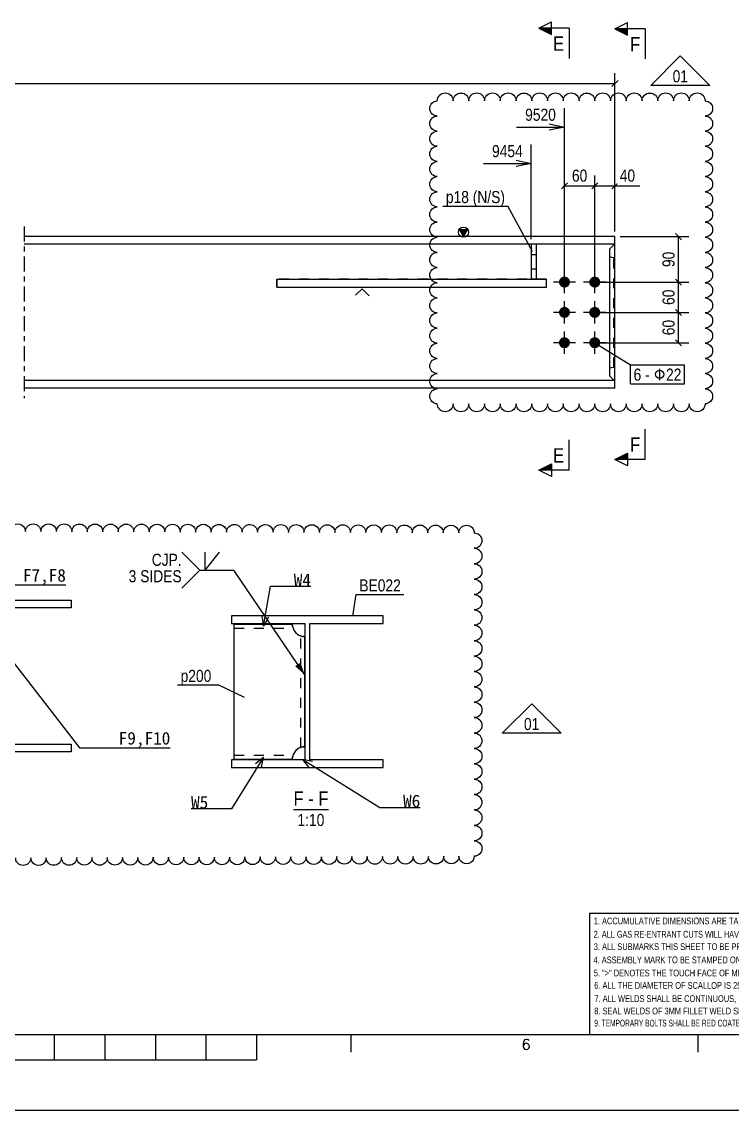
# Model space of a CAD drawing. Header units: millimetres. Extents: x -67 to 528, y -158 to 263.
# Drawn here: x 241.8 to 382.4, y -158 to 57.5 of the extents above; entities that cross this region are included whole.
import ezdxf

# ---------------------------------------------------------------- set-up
doc = ezdxf.new("R2010")
doc.units = ezdxf.units.MM
doc.linetypes.add('DXK_LINE_DOT2', pattern=[3.9198, 1.9599, -1.9599])
doc.linetypes.add('DXK_LINE_DOT3', pattern=[5.9187, 2.979, -0.9799, 0.9799, -0.9799])
doc.layers.add('WELD_LABELS', color=5, linetype='Continuous')
doc.styles.add('Arial', font='ARIAL.TTF', dxfattribs={"height": 0.2})
doc.styles.add('Arial Narrow', font='ARIALN.TTF', dxfattribs={"height": 0.2})

# ---------------------------------------------------------------- blocks, each defined once
blk = doc.blocks.new('Unknown-251777343-6207')
at = {"color": 7, "linetype": 'Continuous'}
for p, q in [((-36.8, -142.95), (513.12, -142.95)), ((248.19, -142.95), (248.19, -147.96)), ((258.2, -142.95), (258.2, -147.96)), ((268.22, -142.95), (268.22, -147.96)), ((278.23, -142.95), (278.23, -147.96)), ((288.25, -142.95), (288.25, -147.96)), ((306.92, -142.95), (306.92, -146.45)), ((341.15, -144.33), (341.05, -144.81)), ((341.34, -144.05), (341.15, -144.33)), ((341.62, -143.95), (341.34, -144.05)), ((341.81, -143.95), (341.62, -143.95)), ((342.1, -144.05), (341.81, -143.95)), ((342.19, -144.24), (342.1, -144.05)), ((375.65, -142.95), (375.65, -146.45)), ((341.05, -144.81), (341.05, -145.29)), ((341.15, -145), (341.05, -145.29)), ((341.05, -145.29), (341.15, -145.67)), ((341.34, -144.81), (341.15, -145)), ((341.15, -145.67), (341.34, -145.86)), ((341.62, -144.71), (341.34, -144.81)), ((341.34, -145.86), (341.62, -145.95)), ((341.72, -144.71), (341.62, -144.71)), ((341.62, -145.95), (341.72, -145.95)), ((342, -144.81), (341.72, -144.71)), ((341.72, -145.95), (342, -145.86)), ((342.19, -145), (342, -144.81)), ((342, -145.86), (342.19, -145.67)), ((342.29, -145.29), (342.19, -145)), ((342.19, -145.67), (342.29, -145.38)), ((342.29, -145.38), (342.29, -145.29)), ((188.08, -147.96), (288.25, -147.96)), ((-66.84, -157.97), (528.16, -157.97))]:
    blk.add_line(p, q, dxfattribs=at)
blk = doc.blocks.new('Unknown-251777343-17 - 5608')
at = {"color": 6, "linetype": 'Continuous'}
blk.add_line((295.58, -98.44), (302.48, -98.44), dxfattribs=at)
at = {"color": 0, "linetype": 'Continuous'}
for points in [[(297.58, -97.69), (297.58, -94.69), (295.58, -94.69), (295.58, -97.69)], [(301.7, -101.69), (301.7, -99.19), (296.36, -99.19), (296.36, -101.69)]]:
    blk.add_wipeout(points, dxfattribs=at)
at = {"color": 6, "linetype": 'Continuous', "style": 'Arial Narrow'}
blk.add_text('1:10', height=2.386, dxfattribs=at).set_placement((296.36, -101.69))
at = {"color": 0, "linetype": 'Continuous'}
blk.add_wipeout([(299.58, -97.69), (299.58, -94.69), (298.48, -94.69), (298.48, -97.69)], dxfattribs=at)
at = {"color": 6, "linetype": 'Continuous', "style": 'Arial Narrow'}
blk.add_text('F', height=2.86, dxfattribs=at).set_placement((295.58, -97.69))
at = {"color": 0, "linetype": 'Continuous'}
blk.add_wipeout([(302.48, -97.69), (302.48, -94.69), (300.48, -94.69), (300.48, -97.69)], dxfattribs=at)
at = {"color": 6, "linetype": 'Continuous', "style": 'Arial Narrow'}
for s, p in [('F', (300.48, -97.69)), ('-', (298.48, -97.69))]:
    blk.add_text(s, height=2.86, dxfattribs=at).set_placement(p)
blk = doc.blocks.new('Part-251777343-1689 - 1651')
at = {"linetype": 'Continuous'}
blk.add_hatch(color=2, dxfattribs=at).paths.add_polyline_path([(329.22, 15), (328.42, 16.4), (330.02, 16.4)])
at = {"color": 4, "linetype": 'DXK_LINE_DOT3'}
blk.add_line((242.28, 17), (242.28, -17), dxfattribs=at)
at = {"color": 2, "linetype": 'Continuous'}
for p, q in [((329.22, 15), (328.42, 16.4)), ((328.42, 16.4), (330.02, 16.4)), ((330.02, 16.4), (329.22, 15)), ((359.22, 15), (242.28, 15)), ((359.22, 13.5), (242.28, 13.5)), ((359.22, 13.4), (359.22, 15)), ((359.22, -13.5), (242.28, -13.5)), ((359.22, -15), (242.28, -15)), ((359.22, -15), (359.22, -13.4))]:
    blk.add_line(p, q, dxfattribs=at)
at = {"color": 7, "linetype": 'DXK_LINE_DOT2'}
blk.add_line((359.22, -13.4), (359.22, 13.4), dxfattribs=at)
at = {"color": 2, "linetype": 'Continuous'}
blk.add_circle((329.22, 15.9), 1, dxfattribs=at)
blk = doc.blocks.new('Part-251777343-3905 - 1651')
at = {"color": 2, "linetype": 'Continuous'}
for p, q in [((342.66, 13.5), (342.66, 6.6)), ((343.66, 6.6), (343.66, 13.5))]:
    blk.add_line(p, q, dxfattribs=at)
at = {"color": 7, "linetype": 'DXK_LINE_DOT2'}
for p, q in [((343.66, 13.5), (342.66, 13.5)), ((342.66, 11.5), (343.66, 11.5)), ((342.66, 8.6), (343.66, 8.6)), ((343.66, 6.6), (342.66, 6.6))]:
    blk.add_line(p, q, dxfattribs=at)
blk = doc.blocks.new('Part-251777343-3906 - 1651')
at = {"color": 7, "linetype": 'DXK_LINE_DOT2'}
for p, q in [((345.66, 6.6), (292.28, 6.6)), ((292.28, 6.6), (292.28, 5)), ((345.66, 5), (345.66, 6.6)), ((292.28, 5), (345.66, 5))]:
    blk.add_line(p, q, dxfattribs=at)
at = {"color": 2, "linetype": 'Continuous'}
for p, q in [((292.28, 5), (292.28, 6.6)), ((292.28, 6.6), (345.66, 6.6)), ((345.66, 5), (345.66, 6.6)), ((292.28, 5), (345.66, 5)), ((309.15, 4.7), (307.85, 3.4)), ((309.15, 4.7), (310.55, 3.3))]:
    blk.add_line(p, q, dxfattribs=at)
blk = doc.blocks.new('Part-251777343-3910 - 1651')
at = {"color": 2, "linetype": 'Continuous'}
for p, q in [((359.02, 13.4), (358.22, 12.6)), ((359.22, 13.4), (359.02, 13.4)), ((359.22, -13.4), (359.22, 13.4)), ((358.22, -12.6), (358.22, 12.6)), ((359.02, -13.4), (358.22, -12.6)), ((359.22, -13.4), (359.02, -13.4))]:
    blk.add_line(p, q, dxfattribs=at)
at = {"color": 7, "linetype": 'DXK_LINE_DOT2'}
for p, q in [((358.22, 11.04), (358.53, 10.95)), ((358.53, 10.95), (359.02, 10.9)), ((359.02, 10.9), (359.22, 10.9)), ((359.02, -10.9), (359.02, 10.9)), ((358.53, -10.95), (358.22, -11.04)), ((359.02, -10.9), (358.53, -10.95)), ((359.22, -10.9), (359.02, -10.9))]:
    blk.add_line(p, q, dxfattribs=at)
blk = doc.blocks.new('Bolt-251777343-3914 - 1651')
at = {"linetype": 'Continuous'}
for points in [[(348.12, 6, -1), (350.32, 6, -1)], [(354.12, 6, -1), (356.32, 6, -1)], [(348.12, 0, -1), (350.32, 0, -1)], [(354.12, 0, -1), (356.32, 0, -1)], [(348.12, -6, -1), (350.32, -6, -1)], [(354.12, -6, -1), (356.32, -6, -1)]]:
    blk.add_hatch(color=3, dxfattribs=at).paths.add_polyline_path(points)
at = {"color": 3, "linetype": 'Continuous'}
for p, q in [((349.22, 3.8), (349.22, 8.2)), ((355.22, 3.8), (355.22, 8.2)), ((351.42, 6), (347.02, 6)), ((357.42, 6), (353.02, 6)), ((349.22, -2.2), (349.22, 2.2)), ((355.22, -2.2), (355.22, 2.2)), ((351.42, 0), (347.02, 0)), ((357.42, 0), (353.02, 0)), ((349.22, -8.2), (349.22, -3.8)), ((355.22, -8.2), (355.22, -3.8)), ((351.42, -6), (347.02, -6)), ((357.42, -6), (353.02, -6))]:
    blk.add_line(p, q, dxfattribs=at)
blk = doc.blocks.new('Part-251777343-2358 - 2352')
at = {"color": 2, "linetype": 'Continuous'}
for p, q in [((221.56, -57), (251.56, -57)), ((221.56, -58.5), (221.56, -57)), ((251.56, -57), (251.56, -58.5)), ((236.06, -58.5), (221.56, -58.5)), ((236.06, -85.5), (236.06, -58.5)), ((251.56, -58.5), (237.06, -58.5)), ((237.06, -58.5), (237.06, -85.5)), ((221.56, -87), (221.56, -85.5)), ((221.56, -85.5), (236.06, -85.5)), ((237.06, -85.5), (251.56, -85.5)), ((251.56, -85.5), (251.56, -87)), ((251.56, -87), (221.56, -87))]:
    blk.add_line(p, q, dxfattribs=at)
blk = doc.blocks.new('Part-251777343-5615 - 5608')
at = {"color": 2, "linetype": 'Continuous'}
for p, q in [((283.83, -88.5), (283.83, -61.7)), ((283.83, -61.7), (295.33, -61.7)), ((295.38, -62.18), (295.33, -61.7)), ((297.83, -64.2), (297.35, -64.15)), ((297.83, -86), (297.83, -64.2)), ((297.35, -86.04), (297.83, -86)), ((295.33, -88.5), (295.38, -88.01)), ((295.33, -88.5), (283.83, -88.5))]:
    blk.add_line(p, q, dxfattribs=at)
at = {"color": 7, "linetype": 'DXK_LINE_DOT2'}
for p, q in [((283.83, -62.5), (295.48, -62.5)), ((295.33, -61.7), (295.38, -62.18)), ((295.38, -62.18), (295.48, -62.5)), ((295.48, -62.5), (295.53, -62.65)), ((296.88, -64), (297.03, -64.05)), ((297.03, -86.14), (297.03, -64.05)), ((297.03, -64.05), (297.35, -64.15)), ((297.35, -64.15), (297.83, -64.2)), ((297.03, -86.14), (296.88, -86.19)), ((297.35, -86.04), (297.03, -86.14)), ((297.83, -86), (297.35, -86.04)), ((283.83, -87.7), (295.48, -87.7)), ((295.38, -88.01), (295.33, -88.5)), ((295.48, -87.7), (295.38, -88.01)), ((295.53, -87.54), (295.48, -87.7))]:
    blk.add_line(p, q, dxfattribs=at)
at = {"color": 2, "linetype": 'Continuous'}
for centre, start, end in [((297.83, -61.7), 191.25, 258.75), ((297.83, -88.5), 101.25, 168.75)]:
    blk.add_arc(centre, 2.5, start, end, dxfattribs=at)
at = {"color": 7, "linetype": 'DXK_LINE_DOT2'}
for centre, start, end in [((297.83, -61.7), 202.5, 247.5), ((297.83, -88.5), 112.5, 157.5)]:
    blk.add_arc(centre, 2.5, start, end, dxfattribs=at)
blk = doc.blocks.new('Part-251777343-5617 - 5608')
at = {"color": 2, "linetype": 'Continuous'}
for p, q in [((313.33, -60.1), (283.33, -60.1)), ((283.33, -60.1), (283.33, -61.6)), ((313.33, -61.6), (313.33, -60.1)), ((283.33, -61.6), (297.83, -61.6)), ((297.83, -61.6), (297.83, -88.6)), ((298.83, -88.6), (298.83, -61.6)), ((298.83, -61.6), (313.33, -61.6)), ((297.83, -88.6), (283.33, -88.6)), ((283.33, -88.6), (283.33, -90.1)), ((283.33, -90.1), (313.33, -90.1)), ((313.33, -88.6), (298.83, -88.6)), ((313.33, -90.1), (313.33, -88.6))]:
    blk.add_line(p, q, dxfattribs=at)
blk = doc.blocks.new('Cloud-251777343-5899')
at = {"color": 1, "linetype": 'Continuous'}
blk.add_lwpolyline([(193.47, -43.23, -1), (196.53, -43.24, -1), (199.6, -43.25, -1), (202.66, -43.26, -1), (205.73, -43.27, -1), (208.79, -43.28, -1), (211.86, -43.29, -1), (214.92, -43.3, -1), (217.98, -43.31, -1), (221.05, -43.32, -1), (224.11, -43.33, -1), (227.18, -43.34, -1), (230.24, -43.35, -1), (233.31, -43.36, -1), (236.37, -43.37, -1), (239.43, -43.38, -1), (242.5, -43.39, -1), (245.56, -43.4, -1), (248.63, -43.41, -1), (251.69, -43.42, -1), (254.75, -43.43, -1), (257.82, -43.44, -1), (260.88, -43.45, -1), (263.95, -43.45, -1), (267.01, -43.46, -1), (270.08, -43.47, -1), (273.14, -43.48, -1), (276.2, -43.49, -1), (279.27, -43.5, -1), (282.33, -43.51, -1), (285.4, -43.52, -1), (288.46, -43.53, -1), (291.53, -43.54, -1), (294.59, -43.55, -1), (297.65, -43.56, -1), (300.72, -43.57, -1), (303.78, -43.58, -1), (306.85, -43.59, -1), (309.91, -43.6, -1), (312.98, -43.61, -1), (316.04, -43.62, -1), (319.1, -43.63, -1), (322.17, -43.64, -1), (325.23, -43.65, -1), (328.3, -43.66, -1), (331.36, -43.67, -1), (331.36, -46.71, -1), (331.36, -49.76, -1), (331.36, -52.81, -1), (331.36, -55.86, -1), (331.36, -58.91, -1), (331.36, -61.95, -1), (331.36, -65, -1), (331.36, -68.05, -1), (331.36, -71.1, -1), (331.36, -74.14, -1), (331.36, -77.19, -1), (331.36, -80.24, -1), (331.36, -83.29, -1), (331.36, -86.33, -1), (331.36, -89.38, -1), (331.36, -92.43, -1), (331.36, -95.48, -1), (331.36, -98.52, -1), (331.36, -101.57, -1), (331.36, -104.62, -1), (331.36, -107.67, -1), (328.33, -107.68, -1), (325.31, -107.69, -1), (322.28, -107.7, -1), (319.25, -107.71, -1), (316.22, -107.72, -1), (313.2, -107.73, -1), (310.17, -107.74, -1), (307.14, -107.75, -1), (304.12, -107.76, -1), (301.09, -107.78, -1), (298.06, -107.79, -1), (295.03, -107.8, -1), (292.01, -107.81, -1), (288.98, -107.82, -1), (285.95, -107.83, -1), (282.92, -107.84, -1), (279.9, -107.85, -1), (276.87, -107.86, -1), (273.84, -107.87, -1), (270.82, -107.88, -1), (267.79, -107.89, -1), (264.76, -107.91, -1), (261.73, -107.92, -1), (258.71, -107.93, -1), (255.68, -107.94, -1), (252.65, -107.95, -1), (249.62, -107.96, -1), (246.6, -107.97, -1), (243.57, -107.98, -1), (240.54, -107.99, -1), (237.52, -108, -1), (234.49, -108.01, -1), (231.46, -108.02, -1), (228.43, -108.04, -1), (225.41, -108.05, -1), (222.38, -108.06, -1), (219.35, -108.07, -1), (216.32, -108.08, -1), (213.3, -108.09, -1), (210.27, -108.1, -1), (207.24, -108.11, -1), (204.22, -108.12, -1), (201.19, -108.13, -1), (198.16, -108.14, -1), (195.13, -108.15, -1), (192.11, -108.17, -1), (192.17, -105.07, -1), (192.24, -101.98, -1), (192.3, -98.89, -1), (192.37, -95.8, -1), (192.43, -92.71, -1), (192.5, -89.61, -1), (192.56, -86.52, -1), (192.63, -83.43, -1), (192.69, -80.34, -1), (192.76, -77.25, -1), (192.82, -74.15, -1), (192.89, -71.06, -1), (192.95, -67.97, -1), (193.02, -64.88, -1), (193.08, -61.79, -1), (193.15, -58.69, -1), (193.21, -55.6, -1), (193.27, -52.51, -1), (193.34, -49.42, -1), (193.4, -46.32, -1), (193.47, -43.23)], format="xyb", close=True, dxfattribs=at)
blk = doc.blocks.new('Cloud-251777343-5884 - 1651')
at = {"color": 1, "linetype": 'Continuous'}
blk.add_lwpolyline([(324.05, 41.89, -1), (327.17, 41.89, -1), (330.28, 41.89, -1), (333.4, 41.89, -1), (336.52, 41.89, -1), (339.64, 41.89, -1), (342.75, 41.89, -1), (345.87, 41.89, -1), (348.99, 41.89, -1), (352.11, 41.89, -1), (355.22, 41.89, -1), (358.34, 41.89, -1), (361.46, 41.89, -1), (364.58, 41.89, -1), (367.69, 41.89, -1), (370.81, 41.89, -1), (373.93, 41.89, -1), (377.05, 41.89, -1), (377.05, 38.89, -1), (377.05, 35.89, -1), (377.05, 32.89, -1), (377.05, 29.89, -1), (377.05, 26.89, -1), (377.05, 23.89, -1), (377.05, 20.89, -1), (377.05, 17.89, -1), (377.05, 14.89, -1), (377.05, 11.89, -1), (377.05, 8.89, -1), (377.05, 5.89, -1), (377.05, 2.89, -1), (377.05, -0.11, -1), (377.05, -3.11, -1), (377.05, -6.11, -1), (377.05, -9.11, -1), (377.05, -12.11, -1), (377.05, -15.11, -1), (377.05, -18.11, -1), (373.93, -18.11, -1), (370.81, -18.11, -1), (367.69, -18.11, -1), (364.58, -18.11, -1), (361.46, -18.11, -1), (358.34, -18.11, -1), (355.22, -18.11, -1), (352.11, -18.11, -1), (348.99, -18.11, -1), (345.87, -18.11, -1), (342.75, -18.11, -1), (339.64, -18.11, -1), (336.52, -18.11, -1), (333.4, -18.11, -1), (330.28, -18.11, -1), (327.17, -18.11, -1), (324.05, -18.11, -1), (324.05, -15.11, -1), (324.05, -12.11, -1), (324.05, -9.11, -1), (324.05, -6.11, -1), (324.05, -3.11, -1), (324.05, -0.11, -1), (324.05, 2.89, -1), (324.05, 5.89, -1), (324.05, 8.89, -1), (324.05, 11.89, -1), (324.05, 14.89, -1), (324.05, 17.89, -1), (324.05, 20.89, -1), (324.05, 23.89, -1), (324.05, 26.89, -1), (324.05, 29.89, -1), (324.05, 32.89, -1), (324.05, 35.89, -1), (324.05, 38.89, -1), (324.05, 41.89)], format="xyb", close=True, dxfattribs=at)
blk = doc.blocks.new('StraightDimension-251777343-5519 - 1651')
at = {"color": 7, "linetype": 'Continuous'}
for p, q in [((349.22, 7), (349.22, 27.14)), ((355.22, 7), (355.22, 27.14)), ((349.82, 25.69), (348.62, 24.49)), ((349.22, 25.09), (355.22, 25.09)), ((354.62, 24.49), (355.82, 25.69))]:
    blk.add_line(p, q, dxfattribs=at)
at = {"color": 0}
blk.add_wipeout([(354.24, 25.39), (354.24, 28.89), (350.2, 28.89), (350.2, 25.39)], dxfattribs=at)
at = {"color": 4, "style": 'Arial Narrow'}
blk.add_text('60', height=2.386, dxfattribs=at).set_placement((350.7, 25.89))
blk = doc.blocks.new('StraightDimension-251777343-4944 - 1651')
at = {"color": 7, "linetype": 'Continuous'}
for p, q in [((19, 45.31), (359.22, 45.31)), ((358.62, 44.71), (359.82, 45.91)), ((359.22, 16), (359.22, 47.36))]:
    blk.add_line(p, q, dxfattribs=at)
blk = doc.blocks.new('StraightDimension-251777343-5581 - 1651')
at = {"color": 7, "linetype": 'Continuous'}
for p, q in [((372.42, -0.6), (371.22, 0.6)), ((356.22, 0), (373.82, 0)), ((371.82, -6), (371.82, 0)), ((356.22, -6), (373.82, -6)), ((371.22, -5.4), (372.42, -6.6))]:
    blk.add_line(p, q, dxfattribs=at)
at = {"color": 0}
blk.add_wipeout([(371.52, -0.98), (368.02, -0.98), (368.02, -5.02), (371.52, -5.02)], dxfattribs=at)
at = {"color": 4, "style": 'Arial Narrow'}
blk.add_text('60', height=2.386, rotation=90.0002, dxfattribs=at).set_placement((371.02, -4.52))
blk = doc.blocks.new('StraightDimension-251777343-5273 - 1651')
at = {"color": 7, "linetype": 'Continuous'}
for p, q in [((342.66, 14.5), (342.66, 33.25)), ((333.2, 29.5), (342.66, 29.5)), ((339.66, 30.13), (342.66, 29.5)), ((342.66, 29.5), (339.66, 28.88))]:
    blk.add_line(p, q, dxfattribs=at)
at = {"color": 0}
blk.add_wipeout([(341.48, 30.25), (341.48, 33.75), (334.38, 33.75), (334.38, 30.25)], dxfattribs=at)
at = {"color": 4, "style": 'Arial Narrow'}
blk.add_text('9454', height=2.386, dxfattribs=at).set_placement((334.88, 30.75))
blk = doc.blocks.new('StraightDimension-251777343-5507 - 1651')
at = {"color": 7, "linetype": 'Continuous'}
for p, q in [((349.22, 7), (349.22, 40.45)), ((339.75, 36.7), (349.22, 36.7)), ((346.22, 37.32), (349.22, 36.7)), ((349.22, 36.7), (346.22, 36.07))]:
    blk.add_line(p, q, dxfattribs=at)
at = {"color": 0}
blk.add_wipeout([(348.03, 37.45), (348.03, 40.95), (340.94, 40.95), (340.94, 37.45)], dxfattribs=at)
at = {"color": 4, "style": 'Arial Narrow'}
blk.add_text('9520', height=2.386, dxfattribs=at).set_placement((341.44, 37.95))
blk = doc.blocks.new('StraightDimension-251777343-5518 - 1651')
at = {"color": 7, "linetype": 'Continuous'}
for p, q in [((355.22, 7), (355.22, 27.14)), ((359.22, 16), (359.22, 27.14)), ((354.62, 24.49), (355.82, 25.69)), ((355.22, 25.09), (359.22, 25.09)), ((359.82, 25.69), (358.62, 24.49))]:
    blk.add_line(p, q, dxfattribs=at)
at = {"color": 0}
blk.add_wipeout([(363.71, 25.39), (363.71, 28.89), (359.66, 28.89), (359.66, 25.39)], dxfattribs=at)
at = {"color": 7, "linetype": 'Continuous'}
blk.add_line((359.22, 25.09), (364.14, 25.09), dxfattribs=at)
blk.add_line((359.22, 25.09), (364.14, 25.09), dxfattribs=at)
at = {"color": 4, "style": 'Arial Narrow'}
blk.add_text('40', height=2.386, dxfattribs=at).set_placement((360.16, 25.89))
blk = doc.blocks.new('StraightDimension-251777343-5579 - 1651')
at = {"color": 7, "linetype": 'Continuous'}
for p, q in [((372.42, 14.4), (371.22, 15.6)), ((360.22, 15), (373.82, 15)), ((371.82, 6), (371.82, 15)), ((371.22, 6.6), (372.42, 5.4)), ((356.22, 6), (373.82, 6))]:
    blk.add_line(p, q, dxfattribs=at)
at = {"color": 0}
blk.add_wipeout([(371.52, 12.52), (368.02, 12.52), (368.02, 8.48), (371.52, 8.48)], dxfattribs=at)
at = {"color": 4, "style": 'Arial Narrow'}
blk.add_text('90', height=2.386, rotation=90.0002, dxfattribs=at).set_placement((371.02, 8.98))
blk = doc.blocks.new('StraightDimension-251777343-5580 - 1651')
at = {"color": 7, "linetype": 'Continuous'}
for p, q in [((372.42, 5.4), (371.22, 6.6)), ((356.22, 6), (373.82, 6)), ((371.82, 0), (371.82, 6)), ((371.22, 0.6), (372.42, -0.6)), ((356.22, 0), (373.82, 0))]:
    blk.add_line(p, q, dxfattribs=at)
at = {"color": 0}
blk.add_wipeout([(371.52, 5.02), (368.02, 5.02), (368.02, 0.98), (371.52, 0.98)], dxfattribs=at)
at = {"color": 4, "style": 'Arial Narrow'}
blk.add_text('60', height=2.386, rotation=90.0002, dxfattribs=at).set_placement((371.02, 1.48))
blk = doc.blocks.new('Unknown-251777343-6204')
at = {"linetype": 'Continuous'}
for points in [[(402.12, -128.82), (402.74, -127.74), (401.57, -127.74)], [(412.31, -128.99), (412.93, -127.91), (411.75, -127.91)]]:
    blk.add_hatch(color=7, dxfattribs=at).paths.add_polyline_path(points)
at = {"color": 7, "linetype": 'Continuous'}
for p, q in [((354.15, -118.97), (354.15, -142.95)), ((354.15, -118.97), (433.95, -118.97)), ((433.95, -118.97), (433.95, -142.95)), ((354.15, -142.95), (433.95, -142.95))]:
    blk.add_line(p, q, dxfattribs=at)
at = {"color": 3, "linetype": 'Continuous'}
for p, q in [((411.75, -127.91), (412.31, -128.98)), ((412.93, -127.91), (412.31, -128.99))]:
    blk.add_line(p, q, dxfattribs=at)
at = {"color": 7, "linetype": 'Continuous'}
for centre in [(402.16, -128.12), (412.34, -128.29)]:
    blk.add_circle(centre, 0.7, dxfattribs=at)
at = {"color": 7, "linetype": 'Continuous', "style": 'Arial'}
for s, height, width, p in [('1. ACCUMULATIVE DIMENSIONS ARE TAKEN FROM THE "RD" LINE.    积累尺寸是根据这线 "RD" 开始计算。', 1.3371, 0.65892, (355.02, -121.16)), ('2. ALL GAS RE-ENTRANT CUTS WILL HAVE A RADIUS OF 10mm U.N.O.', 1.3371, 0.617738, (355.02, -123.79)), ('所有气割直角切口要有10mm 的半径，除另有所指。', 1.3371, 0.541875, (396.26, -123.79)), ('3. ALL SUBMARKS THIS SHEET TO BE PREFIXED (                                 ).    这张图样的所有副标记前面要加 (                                  )。', 1.33711, 0.65892, (355.02, -126.25)), ('4. ASSEMBLY MARK TO BE STAMPED ON THE FACE WHERE INDICATED THUS      .    构件号打在      标记面上。', 1.3371, 0.65892, (354.97, -128.87)), ('5. ">" DENOTES THE TOUCH FACE OF MEMBERS, SHOP MUST SPOT THEM.    " > " 为构件结合面，工厂需标识出来。', 1.3371, 0.65892, (355.02, -131.47)), ('6. ALL THE DIAMETER OF SCALLOP IS 25mm U.N.O.  所有扇形倒角半径都是25mm，除另有所指。', 1.3371, 0.65892, (355.11, -133.93)), ('7. ALL WELDS SHALL BE CONTINUOUS, U.N.O.   所有焊缝都是连续焊缝，除另有所指。', 1.3371, 0.65892, (355.15, -136.54)), ('8. SEAL WELDS OF 3MM FILLET WELD SHALL BE PROVIDED IN WELDED CONNECTIONS.   焊接节点里的封焊是3mm角焊缝。', 1.3371, 0.65892, (355.12, -138.99)), ('9. TEMPORARY BOLTS SHALL BE RED COATED TO DISTIGUISH FROM THE PERMANENT BOLT.   临时螺栓应涂红油漆，以区别与永久螺栓。', 1.3371, 0.55892, (355.13, -141.39))]:
    blk.add_text(s, height=height, dxfattribs=dict(at, width=width)).set_placement(p)
at = {"color": 3, "linetype": 'Continuous', "style": 'Arial', "width": 0.65}
for p in [(383.86, -126.42), (416.38, -126.39)]:
    blk.add_text('361-RC3210-S-01', height=1.3371, dxfattribs=at).set_placement(p)
blk = doc.blocks.new('Text-251777343-5903')
at = {"color": 0, "linetype": 'Continuous'}
blk.add_wipeout([(344.25, -82.69), (344.25, -80.19), (341.2, -80.19), (341.2, -82.69)], dxfattribs=at)
at = {"color": 1, "linetype": 'Continuous'}
for p, q in [((336.9, -83.29), (342.73, -77.47)), ((342.73, -77.47), (348.55, -83.29)), ((348.55, -83.29), (336.9, -83.29))]:
    blk.add_line(p, q, dxfattribs=at)
at = {"color": 1, "linetype": 'Continuous', "style": 'Arial Narrow'}
blk.add_text('01', height=2.386, dxfattribs=at).set_placement((341.2, -82.69))
blk = doc.blocks.new('Mark-251777343-5593 - 1651')
at = {"color": 0}
blk.add_wipeout([(364.42, -13.51), (364.42, -11.01), (362.9, -11.01), (362.9, -13.51)], dxfattribs=at)
blk.add_wipeout([(364.42, -13.51), (364.42, -11.01), (362.9, -11.01), (362.9, -13.51)], dxfattribs=at)
at = {"color": 7, "linetype": 'Continuous'}
for p in [(355.22, -6), (362.3, -14.11)]:
    blk.add_line(p, (362.3, -10.41), dxfattribs=at)
at = {"color": 0}
blk.add_wipeout([(366.08, -13.51), (366.08, -11.01), (365.17, -11.01), (365.17, -13.51)], dxfattribs=at)
blk.add_wipeout([(366.08, -13.51), (366.08, -11.01), (365.17, -11.01), (365.17, -13.51)], dxfattribs=at)
at = {"color": 3, "style": 'Arial Narrow'}
blk.add_text('6', height=2.39, dxfattribs=at).set_placement((362.9, -13.51))
at = {"color": 0}
blk.add_wipeout([(369.33, -13.51), (369.33, -11.01), (366.83, -11.01), (366.83, -13.51)], dxfattribs=at)
at = {"color": 3, "linetype": 'Continuous'}
blk.add_line((368.08, -13.39), (368.08, -11.2), dxfattribs=at)
at = {"color": 3, "style": 'Arial Narrow'}
blk.add_text('-', height=2.39, dxfattribs=at).set_placement((365.17, -13.51))
at = {"color": 0}
blk.add_wipeout([(372.38, -13.51), (372.38, -11.01), (369.33, -11.01), (369.33, -13.51)], dxfattribs=at)
blk.add_wipeout([(372.38, -13.51), (372.38, -11.01), (369.33, -11.01), (369.33, -13.51)], dxfattribs=at)
at = {"color": 7, "linetype": 'Continuous'}
for p, q in [((362.3, -10.41), (372.98, -10.41)), ((372.98, -14.11), (372.98, -10.41)), ((362.3, -14.11), (372.98, -14.11))]:
    blk.add_line(p, q, dxfattribs=at)
at = {"color": 3, "linetype": 'Continuous'}
blk.add_circle((368.08, -12.26), 0.812, dxfattribs=at)
at = {"color": 3, "style": 'Arial Narrow'}
blk.add_text('22', height=2.386, dxfattribs=at).set_placement((369.33, -13.51))
blk = doc.blocks.new('SectionMark-251777343-2385 - 1651')
at = {"color": 6, "linetype": 'Continuous'}
for p, q in [((344.16, 56.3), (346.66, 57.55)), ((350.16, 56.3), (344.16, 56.3)), ((350.16, -31.24), (344.16, -31.24)), ((346.66, -32.49), (344.16, -31.24))]:
    blk.add_line(p, q, dxfattribs=at)
at = {"color": 0, "linetype": 'Continuous'}
for points in [[(349.16, 51.8), (349.16, 54.8), (346.97, 54.8), (346.97, 51.8)], [(349.16, -29.74), (349.16, -26.74), (346.97, -26.74), (346.97, -29.74)]]:
    blk.add_wipeout(points, dxfattribs=at)
at = {"linetype": 'Continuous'}
for points in [[(346.66, 56.3), (346.66, 55.05), (344.16, 56.3)], [(346.66, -29.99), (346.66, -31.24), (344.16, -31.24)]]:
    blk.add_hatch(color=6, dxfattribs=at).paths.add_polyline_path(points)
at = {"color": 6, "linetype": 'Continuous'}
for p, q in [((344.16, 56.3), (346.66, 55.05)), ((346.66, 55.05), (346.66, 57.55)), ((350.16, 56.3), (350.16, 50.3)), ((350.16, -31.24), (350.16, -25.24)), ((344.16, -31.24), (346.66, -29.99)), ((346.66, -29.99), (346.66, -32.49))]:
    blk.add_line(p, q, dxfattribs=at)
at = {"color": 6, "linetype": 'Continuous', "style": 'Arial Narrow'}
for p in [(346.97, 51.8), (346.97, -29.74)]:
    blk.add_text('E', height=2.86, dxfattribs=at).set_placement(p)
blk = doc.blocks.new('Mark-251777343-5325 - 1651')
at = {"color": 0}
blk.add_wipeout([(330.31, 21.65), (330.31, 24.15), (325.74, 24.15), (325.74, 21.65)], dxfattribs=at)
blk.add_wipeout([(330.31, 21.65), (330.31, 24.15), (325.74, 24.15), (325.74, 21.65)], dxfattribs=at)
blk.add_wipeout([(337.44, 21.65), (337.44, 24.15), (331.06, 24.15), (331.06, 21.65)], dxfattribs=at)
blk.add_wipeout([(337.44, 21.65), (337.44, 24.15), (331.06, 24.15), (331.06, 21.65)], dxfattribs=at)
at = {"color": 7, "linetype": 'Continuous'}
for p in [(325.14, 21.05), (342.89, 12.09)]:
    blk.add_line(p, (338.04, 21.05), dxfattribs=at)
at = {"color": 3, "style": 'Arial Narrow'}
for s, p in [('p18', (325.74, 21.65)), ('(N/', (331.06, 21.65)), ('S)', (334.71, 21.65))]:
    blk.add_text(s, height=2.386, dxfattribs=at).set_placement(p)
blk = doc.blocks.new('SectionMark-251777343-5630 - 1651')
at = {"color": 6, "linetype": 'Continuous'}
for p, q in [((359.22, 56.18), (361.72, 57.43)), ((365.22, 56.18), (359.22, 56.18)), ((365.22, -29.1), (359.22, -29.1)), ((361.72, -30.35), (359.22, -29.1))]:
    blk.add_line(p, q, dxfattribs=at)
at = {"color": 0, "linetype": 'Continuous'}
for points in [[(364.22, 51.68), (364.22, 54.68), (362.21, 54.68), (362.21, 51.68)], [(364.22, -27.6), (364.22, -24.6), (362.21, -24.6), (362.21, -27.6)]]:
    blk.add_wipeout(points, dxfattribs=at)
at = {"linetype": 'Continuous'}
for points in [[(361.72, 56.18), (361.72, 54.93), (359.22, 56.18)], [(361.72, -27.85), (361.72, -29.1), (359.22, -29.1)]]:
    blk.add_hatch(color=6, dxfattribs=at).paths.add_polyline_path(points)
at = {"color": 6, "linetype": 'Continuous'}
for p, q in [((359.22, 56.18), (361.72, 54.93)), ((361.72, 54.93), (361.72, 57.43)), ((365.22, 56.18), (365.22, 50.18)), ((365.22, -29.1), (365.22, -23.1)), ((359.22, -29.1), (361.72, -27.85)), ((361.72, -27.85), (361.72, -30.35))]:
    blk.add_line(p, q, dxfattribs=at)
at = {"color": 6, "linetype": 'Continuous', "style": 'Arial Narrow'}
for p in [(362.21, 51.68), (362.21, -27.6)]:
    blk.add_text('F', height=2.86, dxfattribs=at).set_placement(p)
blk = doc.blocks.new('Text-251777343-5888 - 1651')
at = {"color": 0, "linetype": 'Continuous'}
blk.add_wipeout([(373.68, 45.56), (373.68, 48.06), (370.64, 48.06), (370.64, 45.56)], dxfattribs=at)
at = {"color": 1, "linetype": 'Continuous'}
for p, q in [((366.34, 44.96), (372.16, 50.78)), ((372.16, 50.78), (377.98, 44.96)), ((377.98, 44.96), (366.34, 44.96))]:
    blk.add_line(p, q, dxfattribs=at)
at = {"color": 1, "linetype": 'Continuous', "style": 'Arial Narrow'}
blk.add_text('01', height=2.386, dxfattribs=at).set_placement((370.64, 45.56))
blk = doc.blocks.new('Mark-251777343-5634 - 5608')
at = {"color": 0}
blk.add_wipeout([(316.84, -55.25), (316.84, -52.75), (308.61, -52.75), (308.61, -55.25)], dxfattribs=at)
blk.add_wipeout([(316.84, -55.25), (316.84, -52.75), (308.61, -52.75), (308.61, -55.25)], dxfattribs=at)
at = {"color": 7, "linetype": 'Continuous'}
for p, q in [((307.31, -60.14), (308.01, -55.85)), ((308.01, -55.85), (317.44, -55.85))]:
    blk.add_line(p, q, dxfattribs=at)
at = {"color": 3, "style": 'Arial Narrow'}
blk.add_text('BE022', height=2.386, dxfattribs=at).set_placement((308.61, -55.25))
blk = doc.blocks.new('Mark-251777343-5631 - 5608')
at = {"color": 7, "linetype": 'Continuous'}
blk.add_line((285.89, -76.22), (280.66, -73.77), dxfattribs=at)
at = {"color": 0}
blk.add_wipeout([(279.31, -73.17), (279.31, -70.67), (273.22, -70.67), (273.22, -73.17)], dxfattribs=at)
blk.add_wipeout([(279.31, -73.17), (279.31, -70.67), (273.22, -70.67), (273.22, -73.17)], dxfattribs=at)
at = {"color": 7, "linetype": 'Continuous'}
blk.add_line((272.62, -73.77), (280.66, -73.77), dxfattribs=at)
at = {"color": 3, "style": 'Arial Narrow'}
blk.add_text('p200', height=2.386, dxfattribs=at).set_placement((273.22, -73.17))
blk = doc.blocks.new('WeldMark-251777343-5838 - 5608')
at = {"linetype": 'Continuous'}
blk.add_hatch(color=3, dxfattribs=at).paths.add_polyline_path([(296.95, -69.35), (297.83, -71.77), (295.91, -70.06)])
at = {"color": 3, "linetype": 'Continuous'}
for p, q in [((278.09, -51.05), (280.94, -47.48)), ((278.09, -51.05), (278.09, -47.48)), ((277.01, -51.05), (283.76, -51.05)), ((297.83, -71.77), (283.76, -51.05))]:
    blk.add_line(p, q, dxfattribs=at)
at = {"color": 0, "linetype": 'Continuous'}
blk.add_wipeout([(273.44, -50.18), (273.44, -47.68), (267.51, -47.68), (267.51, -50.18)], dxfattribs=at)
blk.add_wipeout([(273.44, -50.18), (273.44, -47.68), (267.51, -47.68), (267.51, -50.18)], dxfattribs=at)
blk.add_wipeout([(273.44, -53.43), (273.44, -50.93), (262.94, -50.93), (262.94, -53.43)], dxfattribs=at)
blk.add_wipeout([(273.44, -53.43), (273.44, -50.93), (262.94, -50.93), (262.94, -53.43)], dxfattribs=at)
at = {"color": 3, "linetype": 'Continuous'}
for q in [(273.44, -47.48), (273.44, -54.62)]:
    blk.add_line((277.01, -51.05), q, dxfattribs=at)
at = {"color": 3, "linetype": 'Continuous', "style": 'Arial Narrow'}
for s, p in [('CJP.', (267.51, -50.18)), ('3 SIDES', (262.94, -53.43))]:
    blk.add_text(s, height=2.386, dxfattribs=at).set_placement(p)

msp = doc.modelspace()

# ---------------------------------------------------------------- linework, layer by layer
at = {"layer": 'WELD_LABELS', "color": 5}
for p, q in [((232.51, -53.96), (250.51, -53.96)), ((236.06, -64.06), (253.18, -86.21)), ((253.18, -86.21), (271.18, -86.21)), ((289.62, -88.09), (283.29, -98.29)), ((288.05, -89.33), (289.62, -88.09)), ((289.21, -90.05), (289.62, -88.09)), ((299.36, -88.91), (297.4, -88.5)), ((298.63, -90.07), (297.4, -88.5)), ((283.29, -98.29), (275.29, -98.29)), ((312.67, -98.03), (320.67, -98.03))]:
    msp.add_line(p, q, dxfattribs=at)

# ---------------------------------------------------------------- block references
for name in ['Unknown-251777343-6207', 'Cloud-251777343-5884 - 1651', 'Part-251777343-1689 - 1651', 'Part-251777343-3905 - 1651', 'Part-251777343-3910 - 1651', 'Part-251777343-3906 - 1651', 'Bolt-251777343-3914 - 1651', 'Part-251777343-2358 - 2352', 'Part-251777343-5617 - 5608', 'Part-251777343-5615 - 5608', 'Unknown-251777343-6204']:
    msp.add_blockref(name, (0, 0))

# ---------------------------------------------------------------- texts
at = {"layer": 'WELD_LABELS', "color": 5, "char_height": 2.5}
for s, insert, attachment_point in [('F7,F8', (250.51, -53.96), 9), ('F9,F10', (271.18, -86.21), 9), ('W5', (275.29, -98.29), 7), ('W6', (320.67, -98.03), 9)]:
    msp.add_mtext(s, dxfattribs=dict(at, insert=insert, attachment_point=attachment_point))

# ---------------------------------------------------------------- next in the draw order: block references
for name in ['Text-251777343-5888 - 1651', 'StraightDimension-251777343-5519 - 1651', 'StraightDimension-251777343-5581 - 1651', 'Text-251777343-5903', 'Unknown-251777343-17 - 5608']:
    msp.add_blockref(name, (0, 0))

# ---------------------------------------------------------------- next in the draw order: linework, layer by layer
at = {"layer": 'WELD_LABELS', "color": 5}
msp.add_line((297.4, -88.5), (312.67, -98.03), dxfattribs=at)

# ---------------------------------------------------------------- next in the draw order: block references
for name in ['StraightDimension-251777343-4944 - 1651', 'Mark-251777343-5593 - 1651', 'Cloud-251777343-5899']:
    msp.add_blockref(name, (0, 0))

# ---------------------------------------------------------------- next in the draw order: block references
for name in ['StraightDimension-251777343-5273 - 1651', 'StraightDimension-251777343-5518 - 1651', 'Mark-251777343-5634 - 5608', 'Mark-251777343-5631 - 5608']:
    msp.add_blockref(name, (0, 0))

# ---------------------------------------------------------------- next in the draw order: block references
for name in ['StraightDimension-251777343-5507 - 1651', 'StraightDimension-251777343-5579 - 1651', 'WeldMark-251777343-5838 - 5608']:
    msp.add_blockref(name, (0, 0))

# ---------------------------------------------------------------- next in the draw order: linework, layer by layer
for p, q in [((289.62, -62.1), (291.03, -54.22)), ((291.03, -54.22), (299.03, -54.22)), ((289.28, -60.13), (289.62, -62.1)), ((290.63, -60.37), (289.62, -62.1))]:
    msp.add_line(p, q, dxfattribs=at)

# ---------------------------------------------------------------- next in the draw order: block references
for name in ['SectionMark-251777343-2385 - 1651', 'Mark-251777343-5325 - 1651', 'StraightDimension-251777343-5580 - 1651']:
    msp.add_blockref(name, (0, 0))

# ---------------------------------------------------------------- next in the draw order: texts
at = {"layer": 'WELD_LABELS', "color": 5, "insert": (299.03, -54.22), "char_height": 2.5, "attachment_point": 9}
msp.add_mtext('W4', dxfattribs=at)

# ---------------------------------------------------------------- next in the draw order: block references
msp.add_blockref('SectionMark-251777343-5630 - 1651', (0, 0))

doc.saveas('drawing.dxf')
